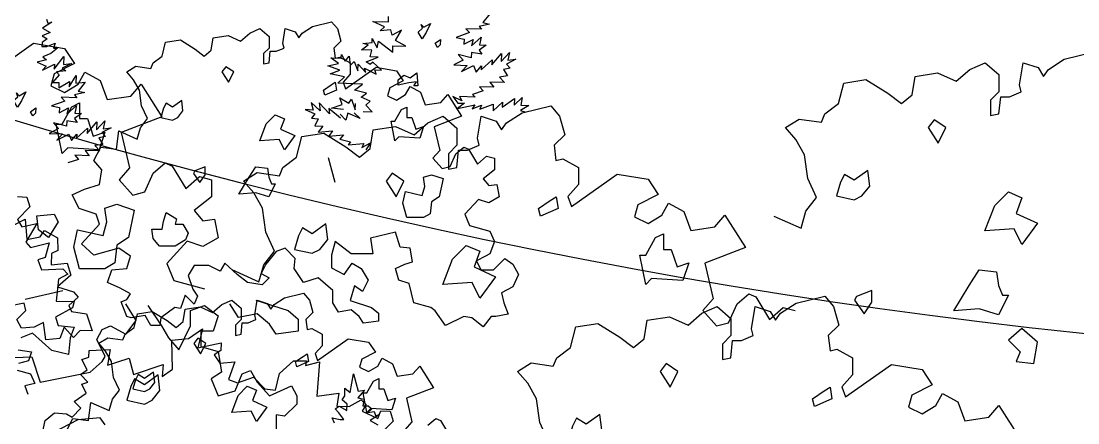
# Model space of a CAD drawing. Header units: inches. Extents: x 11.9 to 85.3, y 21.1 to 37.4.
# Drawn here: x 63.058 to 64.021, y 22.733 to 23.099 of the extents above; entities that cross this region are included whole.
import ezdxf

# ---------------------------------------------------------------- set-up
doc = ezdxf.new("R2010")
doc.units = ezdxf.units.IN
doc.header["$MEASUREMENT"] = 0
doc.layers.add('CAY', color=94, linetype='Continuous')
doc.layers.add('CAY-3', color=61, linetype='Continuous')

# ---------------------------------------------------------------- blocks, each defined once
blk = doc.blocks.new('A$C76451831')
at = {"layer": 'CAY'}
for p, q in [((2471.8, 2031.9), (2478.5, 2069.3)), ((2478.5, 2069.3), (2487.7, 2034.1)), ((2460.6, 2024.6), (2461.2, 2040.4)), ((2461.2, 2040.4), (2471.8, 2031.9)), ((2455.4, 2016.6), (2460.6, 2024.6)), ((2465.5, 2008.1), (2455.4, 2016.6)), ((2500.9, 2036.3), (2487.3, 2020.9)), ((2487.3, 2020.9), (2500.3, 2017.8)), ((2487.7, 2034.1), (2500.9, 2036.3)), ((2500.3, 2017.8), (2497.6, 2004.7)), ((2441.2, 1998.5), (2449.5, 2003.7)), ((2449, 1990.1), (2441.2, 1998.5)), ((2449.5, 2003.7), (2465, 1995)), ((2465, 1995), (2465.5, 2008.1)), ((2497.6, 2004.7), (2508, 2004.3)), ((2515.9, 1998.6), (2507.5, 1990.8)), ((2508, 2004.3), (2515.9, 1998.6)), ((2435.1, 1980.1), (2451.3, 1976.8)), ((2440.1, 1969.1), (2435.1, 1980.1)), ((2459, 1976.6), (2449, 1990.1)), ((2451.3, 1976.8), (2459, 1976.6)), ((2507.5, 1990.8), (2520.7, 1993)), ((2531.4, 1987.2), (2512.4, 1974.7)), ((2512.4, 1974.7), (2527.9, 1966)), ((2520.7, 1993), (2523.1, 1984.8)), ((2523.1, 1984.8), (2531.4, 1987.2)), ((2361.6, 1849.4), (2393.3, 1848.3)), ((2385.3, 1838.2), (2361.6, 1849.4)), ((2393.3, 1848.3), (2393.7, 1859.2)), ((2599.2, 1865.2), (2585, 1847.1)), ((2585, 1847.1), (2598.4, 1843.9)), ((2376.8, 1830.3), (2385.3, 1838.2)), ((2398.2, 1832.3), (2376.8, 1830.3)), ((2400.5, 1821.3), (2398.2, 1832.3)), ((2419.5, 1831.5), (2400.5, 1821.3)), ((2407.9, 1810.6), (2419.5, 1831.5)), ((2557.5, 1826.7), (2530.9, 1816.8)), ((2581.8, 1833.6), (2550.1, 1834.7)), ((2550.1, 1834.7), (2557.5, 1826.7)), ((2598.4, 1843.9), (2577, 1839.2)), ((2577, 1839.2), (2581.8, 1833.6)), ((1580.1, 1739.3), (1673.3, 1805.4)), ((1673.3, 1805.4), (1735.8, 1794.7)), ((2338.3, 1791.8), (2351.8, 1801.7)), ((2341.5, 1804.8), (2360.1, 1806.9)), ((2351.8, 1801.7), (2341.5, 1804.8)), ((2360.1, 1806.9), (2360.4, 1815)), ((2360.4, 1815), (2370.2, 1796.1)), ((2370.2, 1796.1), (2373.4, 1809.1)), ((2373.4, 1809.1), (2402, 1786.8)), ((2428.8, 1799), (2407.9, 1810.6)), ((2530.9, 1816.8), (2546.6, 1813.5)), ((2546.6, 1813.5), (2546.3, 1803.1)), ((2546.3, 1803.1), (2565.2, 1812.8)), ((2562, 1799.8), (2581.2, 1817.7)), ((2565.2, 1812.8), (2562, 1799.8)), ((2591.5, 1801.5), (2577.6, 1791.1)), ((2581.2, 1817.7), (2577.9, 1802)), ((2577.9, 1802), (2591.5, 1801.5)), ((1735.8, 1794.7), (1756.4, 1764.1)), ((2297.4, 1774.6), (2297.7, 1782.3)), ((2297.7, 1782.3), (2305.3, 1768.9)), ((2359.6, 1791), (2338.3, 1791.8)), ((2356.4, 1777.5), (2359.6, 1791)), ((2402, 1786.8), (2402.5, 1799.9)), ((2402.5, 1799.9), (2428.8, 1799)), ((2561.2, 1775.8), (2534.7, 1782.2)), ((2534.7, 1782.2), (2545.1, 1770.9)), ((2561.5, 1786.7), (2561.2, 1775.8)), ((2582.7, 1783.2), (2561.5, 1786.7)), ((2577.6, 1791.1), (2582.7, 1783.2)), ((2603.3, 1761.2), (2622.6, 1784.5)), ((2622.1, 1768.2), (2639, 1786.7)), ((2622.6, 1784.5), (2622.1, 1768.2)), ((2639, 1786.7), (2635.8, 1770.5)), ((3764, 1772.8), (3822.4, 1787)), ((1756.4, 1764.1), (1715.1, 1742.8)), ((2270.6, 1759.2), (2292, 1763.9)), ((2294.3, 1750.7), (2270.6, 1759.2)), ((2292, 1763.9), (2276.1, 1775.3)), ((2276.1, 1775.3), (2297.4, 1774.6)), ((2305.3, 1768.9), (2313.9, 1779)), ((2313.9, 1779), (2315.9, 1760.3)), ((2315.9, 1760.3), (2323.9, 1768.2)), ((2323.9, 1768.2), (2331.4, 1749.4)), ((2331.4, 1749.4), (2331.9, 1762.5)), ((2331.9, 1762.5), (2347.1, 1746.1)), ((2347.9, 1767.4), (2372.2, 1777)), ((2355.9, 1761.7), (2347.9, 1767.4)), ((2361.5, 1766.9), (2355.9, 1761.7)), ((2372.2, 1777), (2356.4, 1777.5)), ((2379.5, 1750.4), (2361.5, 1766.9)), ((2545.1, 1770.9), (2526.2, 1761.2)), ((2526.2, 1761.2), (2552.9, 1760.2)), ((2552.9, 1760.2), (2541.6, 1747.5)), ((2541.6, 1747.5), (2566, 1759.8)), ((2566, 1759.8), (2571, 1746.5)), ((2571, 1746.5), (2581.9, 1759.2)), ((2581.6, 1751.1), (2603.6, 1771.6)), ((2581.9, 1759.2), (2581.6, 1751.1)), ((2603.6, 1771.6), (2603.3, 1761.2)), ((2651.7, 1772.6), (2632.8, 1762.9)), ((2632.8, 1762.9), (2640.2, 1754.5)), ((2635.8, 1770.5), (2651.7, 1772.6)), ((3573, 1752.2), (3604.2, 1765.7)), ((3604.2, 1765.7), (3631.9, 1741.6)), ((3673.8, 1720.9), (3680.9, 1765.7)), ((3680.9, 1765.7), (3711.5, 1755.7)), ((3732.8, 1752.2), (3764, 1772.8)), ((1715.1, 1742.8), (1708.1, 1718.6)), ((1763.5, 1722.2), (1777.1, 1746.4)), ((1777.1, 1746.4), (1808.3, 1729.3)), ((2275, 1743.2), (2294.3, 1750.7)), ((2304.2, 1736.7), (2275, 1743.2)), ((2290.6, 1724.1), (2304.2, 1736.7)), ((2347.1, 1746.1), (2344.7, 1754.4)), ((2344.7, 1754.4), (2368.3, 1742.7)), ((2365.9, 1750.9), (2379.5, 1750.4)), ((2368.3, 1742.7), (2365.9, 1750.9)), ((2634.6, 1738.8), (2618.3, 1736.6)), ((2640.2, 1754.5), (2627, 1752.2)), ((2627, 1752.2), (2634.6, 1738.8)), ((3455.6, 1700.3), (3462.1, 1738)), ((3462.1, 1738), (3507.5, 1745.1)), ((3507.5, 1745.1), (3545.3, 1728)), ((3545.3, 1728), (3573, 1752.2)), ((3631.9, 1741.6), (3631.9, 1706.7)), ((3711.5, 1755.7), (3722.2, 1738)), ((3722.2, 1738), (3732.8, 1752.2)), ((1708.1, 1718.6), (1735.8, 1705.1)), ((1735.8, 1705.1), (1763.5, 1722.2)), ((1808.3, 1729.3), (1822.5, 1690.9)), ((1870.8, 1698), (1891.4, 1722.2)), ((1891.4, 1722.2), (1933.3, 1656.1)), ((2340.9, 1722.3), (2290.6, 1724.1)), ((2324.6, 1709.7), (2340.9, 1722.3)), ((2577.7, 1716.8), (2585.5, 1708.3)), ((2607.1, 1715.7), (2577.7, 1716.8)), ((2628.7, 1725.4), (2599.3, 1726.4)), ((2599.3, 1726.4), (2607.1, 1715.7)), ((2618.3, 1736.6), (2628.7, 1725.4)), ((3306.5, 1682.6), (3317.1, 1724.4)), ((3317.1, 1724.4), (3361.9, 1731.5)), ((3361.9, 1731.5), (3406.7, 1703.8)), ((3677.3, 1706.7), (3673.8, 1720.9)), ((1822.5, 1690.9), (1870.8, 1698)), ((2294.6, 1694.5), (2313.2, 1683.4)), ((2299.6, 1681.1), (2294.6, 1694.5)), ((2348.4, 1703.5), (2324.6, 1709.7)), ((2337.7, 1695.7), (2348.4, 1703.5)), ((2356, 1687.3), (2337.7, 1695.7)), ((2524, 1697.3), (2533.9, 1683.8)), ((2542.3, 1688.5), (2524, 1697.3)), ((2569.2, 1695.7), (2537.1, 1696.9)), ((2537.1, 1696.9), (2542.3, 1688.5)), ((2585.5, 1708.3), (2564, 1701.4)), ((2564, 1701.4), (2569.2, 1695.7)), ((2648.4, 1679.8), (2664.8, 1695.1)), ((2664.8, 1695.1), (2661.6, 1679.4)), ((3406.7, 1703.8), (3434.4, 1682.6)), ((3434.4, 1682.6), (3455.6, 1700.3)), ((3631.9, 1706.7), (3614.8, 1689.6)), ((3631.9, 1661.9), (3635.5, 1696.7)), ((3635.5, 1696.7), (3653.2, 1696.7)), ((3653.2, 1696.7), (3677.3, 1706.7)), ((2236.3, 1685.2), (2240.6, 1669.3)), ((2254.4, 1667.9), (2236.3, 1685.2)), ((2252.8, 1684.1), (2254.4, 1667.9)), ((2273.6, 1662), (2252.8, 1684.1)), ((2272.6, 1672.4), (2273.6, 1662)), ((2295.9, 1653.3), (2272.6, 1672.4)), ((2278, 1673.7), (2299.6, 1681.1)), ((2301.9, 1670.6), (2278, 1673.7)), ((2313.2, 1683.4), (2318.5, 1691.4)), ((2318.5, 1691.4), (2325.9, 1669.8)), ((2325.9, 1669.8), (2326.4, 1682.9)), ((2347.5, 1679.5), (2356, 1687.3)), ((2360.2, 1665.9), (2347.5, 1679.5)), ((2547.5, 1683.4), (2533.6, 1673)), ((2533.6, 1673), (2568.7, 1679.9)), ((2533.9, 1683.8), (2547.5, 1683.4)), ((2568.7, 1679.9), (2563, 1671.9)), ((2563, 1671.9), (2581.8, 1679.4)), ((2578.8, 1671.4), (2605.9, 1681.3)), ((2581.8, 1679.4), (2578.8, 1671.4)), ((2605.4, 1667.7), (2624.6, 1685.6)), ((2605.9, 1681.3), (2605.4, 1667.7)), ((2624.3, 1675.2), (2648.9, 1693)), ((2624.6, 1685.6), (2624.3, 1675.2)), ((2648.9, 1693), (2648.4, 1679.8)), ((2677.9, 1678.8), (2661.2, 1668.5)), ((2661.6, 1679.4), (2677.9, 1678.8)), ((2664.3, 1664.1), (2722.6, 1678.3)), ((2722.6, 1678.3), (2740.3, 1657)), ((3278.8, 1661.9), (3306.5, 1682.6)), ((3614.8, 1689.6), (3614.8, 1658.4)), ((1933.3, 1656.1), (1850.8, 1624.3)), ((2224.6, 1670.4), (2244.1, 1661.9)), ((2240.6, 1669.3), (2224.6, 1670.4)), ((2244.1, 1661.9), (2237.2, 1653)), ((2237.2, 1653), (2250.5, 1651.6)), ((2250.5, 1651.6), (2243.7, 1637.7)), ((2306.7, 1649.3), (2295.1, 1661.4)), ((2310.8, 1662.9), (2306.7, 1649.3)), ((2336, 1652.2), (2310.8, 1662.9)), ((2323.9, 1664.2), (2336, 1652.2)), ((2341.7, 1666.5), (2360.2, 1665.9)), ((2473.2, 1643.5), (2504.5, 1657)), ((2504.5, 1657), (2532.2, 1632.9)), ((2574, 1612.2), (2581.1, 1657)), ((2581.1, 1657), (2611.8, 1647)), ((2633, 1643.5), (2664.3, 1664.1)), ((2661.2, 1668.5), (2672, 1665.4)), ((2740.3, 1657), (2750.9, 1619.3)), ((3199.2, 1634.2), (3226.9, 1651.3)), ((3226.9, 1651.3), (3271.7, 1644.8)), ((3271.7, 1644.8), (3278.8, 1661.9)), ((3614.8, 1658.4), (3631.9, 1661.9)), ((2243.7, 1637.7), (2260.2, 1636.6)), ((2260.2, 1636.6), (2250.4, 1624.7)), ((2362.4, 1629.3), (2407.8, 1636.4)), ((2407.8, 1636.4), (2445.5, 1619.3)), ((2445.5, 1619.3), (2473.2, 1643.5)), ((2532.2, 1632.9), (2532.2, 1598.1)), ((2611.8, 1647), (2622.4, 1629.3)), ((2622.4, 1629.3), (2633, 1643.5)), ((3219.8, 1610), (3199.2, 1634.2)), ((1850.8, 1624.3), (1867.9, 1552.3)), ((2206.7, 1573.9), (2217.3, 1615.8)), ((2217.3, 1615.8), (2262.1, 1622.8)), ((2250.4, 1624.7), (2279.7, 1627.6)), ((2262.1, 1622.8), (2306.9, 1595.1)), ((2279.7, 1627.6), (2272.6, 1616.4)), ((2272.6, 1616.4), (2301.9, 1619.3)), ((2301.9, 1619.3), (2294.6, 1610.4)), ((2294.6, 1610.4), (2316.5, 1604.8)), ((2355.9, 1591.6), (2362.4, 1629.3)), ((2577.6, 1598.1), (2574, 1612.2)), ((2750.9, 1619.3), (2729.7, 1598.1)), ((3237.5, 1578.7), (3219.8, 1610)), ((2306.9, 1595.1), (2334.7, 1573.9)), ((2316.5, 1604.8), (2311.6, 1598.8)), ((2311.6, 1598.8), (2343.6, 1601.9)), ((2334.7, 1573.9), (2355.9, 1591.6)), ((2339, 1593.3), (2356.7, 1603.2)), ((2343.6, 1601.9), (2339, 1593.3)), ((2356.7, 1603.2), (2347.6, 1589.1)), ((2532.2, 1598.1), (2515.1, 1580.9)), ((2532.2, 1553.2), (2535.7, 1588)), ((2535.7, 1588), (2553.4, 1588)), ((2553.4, 1588), (2577.6, 1598.1)), ((2729.7, 1598.1), (2733.2, 1567.4)), ((2179, 1553.2), (2206.7, 1573.9)), ((2515.1, 1580.9), (2515.1, 1549.7)), ((2733.2, 1567.4), (2747.4, 1570.3)), ((2747.4, 1570.3), (2778.6, 1553.2)), ((3244, 1530.4), (3237.5, 1578.7)), ((1867.9, 1552.3), (1846.6, 1528.1)), ((1916.2, 1541.7), (1940.4, 1562.3)), ((1940.4, 1562.3), (1954.5, 1555.8)), ((1954.5, 1555.8), (1982.2, 1510.4)), ((2171.9, 1536.1), (2179, 1553.2)), ((2515.1, 1549.7), (2532.2, 1553.2)), ((2778.6, 1553.2), (2778.6, 1518.4)), ((1846.6, 1528.1), (1874.3, 1496.9)), ((1899.1, 1503.3), (1916.2, 1541.7)), ((1982.2, 1510.4), (2010, 1534.6)), ((2010, 1534.6), (2034.1, 1528.1)), ((2034.1, 1528.1), (2034.1, 1493.3)), ((2099.4, 1525.5), (2127.1, 1542.6)), ((2120, 1501.3), (2099.4, 1525.5)), ((2127.1, 1542.6), (2171.9, 1536.1)), ((2764.5, 1473.6), (2857.6, 1539.7)), ((2857.6, 1539.7), (2920.1, 1529)), ((2920.1, 1529), (2940.8, 1498.4)), ((3261.7, 1492), (3244, 1530.4)), ((1874.3, 1496.9), (1899.1, 1503.3)), ((2137.7, 1470.1), (2120, 1501.3)), ((2778.6, 1518.4), (2757.4, 1494.2)), ((2034.1, 1493.3), (1999.3, 1465.6)), ((2757.4, 1494.2), (2764.5, 1473.6)), ((2940.8, 1498.4), (2899.5, 1477.1)), ((2947.9, 1456.5), (2961.4, 1480.7)), ((2961.4, 1480.7), (2992.7, 1463.6)), ((3240.4, 1464.3), (3261.7, 1492)), ((1999.3, 1465.6), (2016.4, 1445)), ((2144.2, 1421.7), (2137.7, 1470.1)), ((2899.5, 1477.1), (2892.4, 1452.9)), ((2992.7, 1463.6), (3006.8, 1425.2)), ((3230.4, 1429.5), (3240.4, 1464.3)), ((2016.4, 1445), (2040.6, 1447.9)), ((2040.6, 1447.9), (2047.7, 1410.1)), ((2892.4, 1452.9), (2920.1, 1439.4)), ((2920.1, 1439.4), (2947.9, 1456.5)), ((3055.2, 1432.3), (3075.8, 1456.5)), ((3075.8, 1456.5), (3117.7, 1390.4)), ((3175, 1454.3), (3230.4, 1429.5)), ((2161.9, 1383.3), (2144.2, 1421.7)), ((3006.8, 1425.2), (3055.2, 1432.3)), ((1985.2, 1403.1), (1943.9, 1358.2)), ((2016.4, 1392.5), (1985.2, 1403.1)), ((2047.7, 1410.1), (2016.4, 1392.5)), ((2140.7, 1355.6), (2161.9, 1383.3)), ((3117.7, 1390.4), (3035.1, 1358.6)), ((1943.9, 1358.2), (1957.5, 1323.4)), ((2130.6, 1320.8), (2140.7, 1355.6)), ((3035.1, 1358.6), (3052.2, 1286.6)), ((2075.2, 1345.6), (2130.6, 1320.8)), ((1957.5, 1323.4), (2020, 1306.3)), ((1732.8, 1302.8), (1656.2, 1285.1)), ((3052.2, 1286.6), (3031, 1262.4)), ((6002.6, 1224.7), (5983.6, 1212.2)), ((5991.9, 1230.5), (5994.4, 1222.3)), ((5994.4, 1222.3), (6002.6, 1224.7)), ((5999.1, 1203.5), (5983, 1196.4)), ((5983.6, 1212.2), (5999.1, 1203.5)), ((5982.6, 1182.8), (5982.3, 1175.1)), ((5993.3, 1190.6), (5982.6, 1182.8)), ((5983, 1196.4), (5993.3, 1190.6)), ((5992.7, 1174.7), (6009.3, 1181.8)), ((6009.3, 1181.8), (6006.2, 1171.5)), ((5982.3, 1175.1), (5992.7, 1174.7)), ((6000.4, 1160.8), (5984.3, 1153.7)), ((6013.9, 1171.3), (6000.4, 1160.8)), ((6006.2, 1171.5), (6013.9, 1171.3)), ((5991.8, 1148), (5973, 1143.2)), ((5973, 1143.2), (5991.3, 1134.9)), ((5983.3, 1127), (6007.8, 1139.3)), ((5984.3, 1153.7), (5991.8, 1148)), ((6007.4, 1128.9), (6026.9, 1154.9)), ((6007.8, 1139.3), (6007.4, 1128.9)), ((6042.3, 1140.8), (6023.3, 1131)), ((6026.9, 1154.9), (6026.3, 1138.6)), ((6026.3, 1138.6), (6042.3, 1140.8)), ((5991.3, 1134.9), (5983.3, 1127)), ((6017.4, 1117.6), (6003.8, 1102.2)), ((6030.9, 1125.3), (6012.2, 1123.3)), ((6012.2, 1123.3), (6017.4, 1117.6)), ((6023.3, 1131), (6030.9, 1125.3)), ((6037.9, 1092.9), (6051.8, 1116.4)), ((6051.8, 1116.4), (6051.3, 1100.6)), ((6003.8, 1102.2), (6016.9, 1101.8)), ((6016.5, 1091.4), (6038.3, 1103.8)), ((6016.9, 1101.8), (6016.5, 1091.4)), ((6038.3, 1103.8), (6037.9, 1092.9)), ((6051.3, 1100.6), (6070.4, 1102.6)), ((6070.4, 1102.6), (6056.2, 1084.5)), ((6053, 1071.1), (6021.3, 1072.2)), ((6021.3, 1072.2), (6028.7, 1064.2)), ((6069.6, 1081.4), (6048.2, 1076.7)), ((6048.2, 1076.7), (6053, 1071.1)), ((6056.2, 1084.5), (6069.6, 1081.4)), ((6028.7, 1064.2), (6002.1, 1054.3)), ((6002.1, 1054.3), (6017.8, 1051)), ((6017.8, 1051), (6017.5, 1040.6)), ((6033.2, 1037.3), (6052.4, 1055.2)), ((6052.4, 1055.2), (6049.1, 1039.5)), ((6017.5, 1040.6), (6036.4, 1050.3)), ((6036.4, 1050.3), (6033.2, 1037.3)), ((6062.7, 1039), (6048.8, 1028.6)), ((6049.1, 1039.5), (6062.7, 1039)), ((6016.3, 1008.4), (5997.4, 998.7)), ((6005.9, 1019.7), (6016.3, 1008.4)), ((6032.4, 1013.3), (6005.9, 1019.7)), ((6032.8, 1024.2), (6032.4, 1013.3)), ((6053.9, 1020.7), (6032.8, 1024.2)), ((6048.8, 1028.6), (6053.9, 1020.7)), ((6052.8, 988.6), (6074.8, 1009.1)), ((6074.5, 998.7), (6093.9, 1022)), ((6074.8, 1009.1), (6074.5, 998.7)), ((6093.3, 1005.7), (6110.2, 1024.2)), ((6093.9, 1022), (6093.3, 1005.7)), ((6122.9, 1010.1), (6104, 1000.4)), ((6110.2, 1024.2), (6107, 1008)), ((6107, 1008), (6122.9, 1010.1)), ((5997.4, 998.7), (6024.1, 997.7)), ((6024.1, 997.7), (6012.8, 985)), ((6012.8, 985), (6037.3, 997.3)), ((6037.3, 997.3), (6042.2, 983.9)), ((6042.2, 983.9), (6053.1, 996.7)), ((6053.1, 996.7), (6052.8, 988.6)), ((6111.4, 992), (6098.2, 989.7)), ((6098.2, 989.7), (6105.9, 976.3)), ((6104, 1000.4), (6111.4, 992)), ((6105.9, 976.3), (6089.5, 974.1)), ((6089.5, 974.1), (6099.9, 962.9)), ((6056.8, 945.8), (6035.2, 938.9)), ((6078.3, 953.2), (6048.9, 954.2)), ((6048.9, 954.2), (6056.8, 945.8)), ((6070.5, 963.9), (6078.3, 953.2)), ((6099.9, 962.9), (6070.5, 963.9))]:
    blk.add_line(p, q, dxfattribs=at)
for points in [[(4918.4, 2039.5), (4937.4, 2038.4), (4943.7, 2018.4), (4918.4, 1993.1), (4926.9, 1978.3), (4957.4, 1984.6), (4935.3, 1946.7), (4944.8, 1936.1), (4982.8, 1945.6), (4974.3, 1916.1), (4959.6, 1910.8), (4966.9, 1890.8), (5010.2, 1892.9), (5020.7, 1882.3), (5001.7, 1871.8), (4996.5, 1827.5), (5033.4, 1826.4), (5030.2, 1813.8), (4995.4, 1794.8), (5000.7, 1777.9), (5033.4, 1774.7), (5024.9, 1752.6), (5021.8, 1718.9), (4988, 1727.3), (4949, 1762.1), (4924.8, 1752.6)], [(4919.5, 1728.3), (4946.9, 1724.1), (4940.6, 1706.2), (4920.5, 1700.9)], [(4917.4, 1687.2), (4944.8, 1679.8), (4953.2, 1659.8), (4933.2, 1655.6), (4939.5, 1638.7)], [(2492.6, 1796.8), (2487.9, 1805.1), (2498.6, 1812.9), (2498.2, 1802), (2492.6, 1796.8)], [(4968, 1554.1), (4974.3, 1584.7), (4993.3, 1600.5), (5017.5, 1598.4), (5029.1, 1592), (5047.1, 1610), (5033.4, 1623.7), (5057.6, 1640.6), (5049.2, 1658.5), (5060.8, 1662.7), (5046, 1678.5), (5059.7, 1688), (5049.2, 1709.1), (5062.9, 1713.3), (5063.9, 1727), (5106.1, 1729.1), (5100.9, 1697.5), (5145.2, 1711.2), (5153.6, 1678.5), (5213.7, 1698.6), (5211.6, 1674.3), (5232.7, 1689.1), (5231.6, 1748.1), (5265.4, 1751.3), (5293.9, 1771.3), (5284.4, 1732.3), (5331.8, 1742.9), (5330.8, 1727), (5317.1, 1718.6), (5328.7, 1701.7), (5359.3, 1703.8), (5346.6, 1668), (5364.5, 1661.6), (5397.2, 1673.2), (5420.4, 1649), (5441.5, 1646.9), (5450, 1680.6), (5478.4, 1705.9), (5504.8, 1705.9), (5502.7, 1696.5), (5531.2, 1703.8), (5525.9, 1634.2), (5570.2, 1640.6), (5566, 1614.2), (5591.3, 1613.1), (5615.5, 1626.8), (5626.1, 1617.3), (5617.7, 1603.6), (5649.3, 1588.9), (5655.6, 1604.7), (5674.6, 1603.6), (5680.9, 1583.6), (5655.6, 1558.3)], [(1738.5, 1015.9), (1752.7, 1043.4), (1784.9, 1039.1), (1789.6, 1076), (1826.6, 1059.5), (1833.2, 1082.7), (1847.4, 1101.2), (1835.6, 1126.7), (1831.3, 1159), (1819.5, 1179.8), (1805.7, 1196), (1824.2, 1207.4), (1854.1, 1203), (1858.8, 1214.4), (1877.3, 1228.2), (1884.3, 1256.1), (1914.2, 1260.8), (1944.1, 1242.4), (1962.6, 1228.2), (1976.7, 1240), (1981, 1265.2), (2011.3, 1269.9), (2036.5, 1258.5), (2054.9, 1274.6), (2075.8, 1283.7), (2094.3, 1267.5), (2094.3, 1244.3), (2082.9, 1232.9), (2082.9, 1212.1), (2094.3, 1214.4), (2096.6, 1237.6), (2108.4, 1237.6), (2124.5, 1244.3), (2122.2, 1253.8), (2126.9, 1283.7), (2147.3, 1277), (2154.4, 1265.2), (2161.5, 1274.6), (2182.3, 1288.4), (2221.2, 1297.8), (2233, 1283.7), (2240.1, 1258.5), (2225.9, 1244.3), (2228.3, 1223.9), (2237.7, 1225.8), (2258.6, 1214.4), (2258.6, 1191.2), (2244.4, 1175.1), (2249.1, 1161.4), (2311.2, 1205.4), (2352.9, 1198.3), (2366.7, 1177.9), (2339.1, 1163.7), (2334.4, 1147.6), (2352.9, 1138.5), (2371.4, 1149.9), (2380.4, 1166.1), (2401.2, 1154.7), (2410.7, 1129.1), (2442.9, 1133.8), (2456.7, 1149.9), (2484.6, 1105.9), (2429.6, 1084.7), (2441, 1036.7), (2426.8, 1020.6)], [(2473.2, 1029.6), (2489.3, 1043.4), (2498.7, 1039.1), (2517.2, 1008.8)], [(5963.8, 1034.3), (5959.1, 1042.6), (5969.8, 1050.4), (5969.4, 1039.5), (5963.8, 1034.3)]]:
    blk.add_lwpolyline(points, dxfattribs=at)
for points in [[(2453.8, 1827.6), (2462.2, 1835.5), (2459.8, 1843.3), (2465, 1837.6), (2478.4, 1845.3), (2470.1, 1827), (2461.5, 1814.2)], [(2452.7, 1718.4), (2445, 1718.7), (2450.2, 1726.6), (2434.3, 1724.5), (2412.8, 1719.8), (2413.2, 1730.7), (2424.4, 1740.7), (2437.4, 1734.8), (2450.9, 1745.2)], [(1750.8, 1676.2), (1766.7, 1684.2), (1766.7, 1652.5), (1782.5, 1652.5), (1794.4, 1616.8), (1818.1, 1624.8), (1806.3, 1589.1), (1742.9, 1593.1), (1731.1, 1581.2), (1719.2, 1640.6), (1731.1, 1640.6)], [(3524.3, 1634.1), (3500.5, 1649.9), (3488.6, 1634.1), (3508.4, 1602.4)], [(3369.9, 1515.3), (3365.9, 1547), (3338.2, 1527.2), (3318.4, 1539), (3310.5, 1523.2), (3302.6, 1495.5), (3338.2, 1487.6), (3354, 1495.5)], [(2424.5, 1525.4), (2400.8, 1541.2), (2388.9, 1525.4), (2408.7, 1493.7)], [(3623.3, 1475.7), (3651, 1503.4), (3678.7, 1491.5), (3666.8, 1459.8), (3710.3, 1440), (3678.7, 1396.5), (3662.8, 1428.1), (3603.5, 1424.2)], [(2721.4, 1485.8), (2733.3, 1493.7), (2737.3, 1469.9), (2701.6, 1454.1), (2697.7, 1469.9)], [(1683.5, 1426.7), (1679.6, 1454.5), (1715.2, 1458.4), (1723.1, 1442.6), (1703.3, 1410.9)], [(1754.8, 1391.1), (1762.7, 1426.7), (1814.2, 1414.8), (1822.1, 1442.6), (1818.1, 1470.3), (1841.9, 1478.2), (1877.5, 1466.3), (1865.7, 1410.9), (1841.9, 1395), (1837.9, 1359.4), (1818.1, 1347.5), (1766.7, 1347.5)], [(2270.1, 1406.6), (2266.2, 1438.3), (2238.4, 1418.5), (2218.7, 1430.3), (2210.7, 1414.5), (2202.8, 1386.8), (2238.4, 1378.9), (2254.3, 1386.8)], [(2935.2, 1410.5), (2951, 1418.5), (2951, 1386.8), (2966.9, 1386.8), (2978.8, 1351.1), (3002.5, 1359.1), (2990.6, 1323.4), (2927.3, 1327.4), (2915.4, 1315.5), (2903.5, 1374.9), (2915.4, 1374.9)], [(2523.5, 1367), (2551.2, 1394.7), (2578.9, 1382.8), (2567, 1351.1), (2610.6, 1331.3), (2578.9, 1287.8), (2563.1, 1319.5), (2503.7, 1315.5)], [(3571.8, 1313.3), (3591.6, 1345), (3627.2, 1341), (3631.2, 1313.3), (3639.1, 1293.5), (3651, 1293.5), (3631.2, 1253.9), (3591.6, 1265.8), (3540.1, 1261.8)], [(3342.6, 1291.2), (3338.7, 1283.3), (3358.5, 1255.6), (3374.3, 1279.3), (3374.3, 1303.1)], [(3702.4, 1154.9), (3710.3, 1198.4), (3678.7, 1226.2), (3651, 1202.4), (3674.7, 1178.6), (3666.8, 1158.8)], [(2022.5, 1195.9), (2006.6, 1206.4), (1998.7, 1195.9), (2011.9, 1174.8)], [(2220.4, 1169.5), (2228.3, 1174.8), (2231, 1158.9), (2207.2, 1148.4), (2204.6, 1158.9)], [(1919.5, 1116.7), (1916.9, 1137.8), (1898.4, 1124.6), (1885.2, 1132.5), (1880, 1122), (1874.7, 1103.5), (1898.4, 1098.2), (1909, 1103.5)], [(2362.9, 1119.3), (2373.5, 1124.6), (2373.5, 1103.5), (2384.1, 1103.5), (2392, 1079.7), (2407.8, 1085), (2399.9, 1061.2), (2357.7, 1063.9), (2349.7, 1055.9), (2341.8, 1095.6), (2349.7, 1095.6)], [(2088.5, 1090.3), (2106.9, 1108.8), (2125.4, 1100.8), (2117.5, 1079.7), (2146.5, 1066.5), (2125.4, 1037.5), (2114.9, 1058.6), (2075.3, 1055.9)], [(5925, 1065.1), (5933.4, 1073), (5931, 1080.8), (5936.2, 1075.1), (5949.6, 1082.8), (5941.3, 1064.5), (5932.7, 1051.7)]]:
    blk.add_lwpolyline(points, close=True, dxfattribs=at)
at = {"layer": 'CAY-3'}
for p, q in [((3100.6, 1276), (3124.7, 1296.6)), ((3124.7, 1296.6), (3138.9, 1290.1)), ((3138.9, 1290.1), (3166.6, 1244.7)), ((3220.2, 1277.6), (3278.5, 1291.8)), ((3278.5, 1291.8), (3296.2, 1270.6)), ((3029.1, 1257), (3060.4, 1270.6)), ((3060.4, 1270.6), (3088.1, 1246.4)), ((3083.5, 1237.6), (3100.6, 1276)), ((3130, 1225.7), (3137, 1270.6)), ((3137, 1270.6), (3167.7, 1260.5)), ((3166.6, 1244.7), (3194.3, 1268.9)), ((3188.9, 1257), (3220.2, 1277.6)), ((3194.3, 1268.9), (3218.5, 1262.4)), ((3296.2, 1270.6), (3306.9, 1232.8)), ((2918.3, 1242.8), (2963.7, 1249.9)), ((2963.7, 1249.9), (3001.4, 1232.8)), ((3001.4, 1232.8), (3029.1, 1257)), ((3031, 1262.4), (3058.7, 1231.2)), ((3088.1, 1246.4), (3088.1, 1211.6)), ((3167.7, 1260.5), (3178.3, 1242.8)), ((3178.3, 1242.8), (3188.9, 1257)), ((2762.6, 1187.4), (2773.2, 1229.3)), ((2773.2, 1229.3), (2818.1, 1236.4)), ((2818.1, 1236.4), (2862.9, 1208.6)), ((2911.8, 1205.1), (2918.3, 1242.8)), ((3058.7, 1231.2), (3083.5, 1237.6)), ((3133.5, 1211.6), (3130, 1225.7)), ((3306.9, 1232.8), (3285.6, 1211.6)), ((2862.9, 1208.6), (2890.6, 1187.4)), ((2890.6, 1187.4), (2911.8, 1205.1)), ((3088.1, 1211.6), (3071, 1194.5)), ((3088.1, 1166.8), (3091.6, 1201.6)), ((3091.6, 1201.6), (3109.3, 1201.6)), ((3109.3, 1201.6), (3133.5, 1211.6)), ((3285.6, 1211.6), (3289.2, 1180.9)), ((2734.9, 1166.8), (2762.6, 1187.4)), ((3071, 1194.5), (3071, 1163.2)), ((3289.2, 1180.9), (3303.3, 1183.9)), ((3303.3, 1183.9), (3334.6, 1166.8)), ((2727.8, 1149.6), (2734.9, 1166.8)), ((3071, 1163.2), (3088.1, 1166.8)), ((3334.6, 1166.8), (3334.6, 1131.9)), ((2655.3, 1139), (2683, 1156.1)), ((2676, 1114.8), (2655.3, 1139)), ((2683, 1156.1), (2727.8, 1149.6)), ((3320.4, 1087.1), (3413.6, 1153.2)), ((3413.6, 1153.2), (3476.1, 1142.6)), ((3476.1, 1142.6), (3496.7, 1111.9)), ((3334.6, 1131.9), (3313.3, 1107.8)), ((2693.6, 1083.6), (2676, 1114.8)), ((3313.3, 1107.8), (3320.4, 1087.1)), ((3496.7, 1111.9), (3455.4, 1090.7)), ((3503.8, 1070), (3517.3, 1094.2)), ((3517.3, 1094.2), (3548.6, 1077.1)), ((2700.1, 1035.2), (2693.6, 1083.6)), ((3455.4, 1090.7), (3448.4, 1066.5)), ((3548.6, 1077.1), (3562.7, 1038.8)), ((3448.4, 1066.5), (3476.1, 1052.9)), ((3476.1, 1052.9), (3503.8, 1070)), ((3611.1, 1045.8), (3631.7, 1070)), ((3631.7, 1070), (3673.6, 1003.9)), ((2717.8, 996.9), (2700.1, 1035.2)), ((3562.7, 1038.8), (3611.1, 1045.8)), ((6577.4, 899), (6564.2, 949.2)), ((6173.4, 618.5), (6152.8, 652.7)), ((6197.6, 649.2), (6225.3, 607.9)), ((6284.2, 639.1), (6312, 649.2)), ((6312, 649.2), (6339.7, 628.5)), ((6381.5, 625), (6363.8, 652.7)), ((6416.3, 659.8), (6481.8, 639.1)), ((6284.2, 607.9), (6284.2, 639.1)), ((6339.7, 628.5), (6329.6, 597.3)), ((6419.3, 632.1), (6381.5, 625)), ((6444, 611.4), (6419.3, 632.1)), ((6481.8, 639.1), (6502.4, 621.4)), ((6093.8, 580.2), (6104.4, 600.8)), ((6104.4, 600.8), (6121.5, 607.9)), ((6121.5, 607.9), (6152.8, 590.8)), ((6152.8, 590.8), (6173.4, 618.5)), ((6225.3, 607.9), (6239.4, 583.7)), ((6260.1, 559.5), (6284.2, 607.9)), ((6457.6, 590.8), (6444, 611.4)), ((6502.4, 621.4), (6502.4, 597.3)), ((6110.9, 545.4), (6093.8, 580.2)), ((6239.4, 583.7), (6260.1, 559.5)), ((6304.9, 597.3), (6304.9, 566)), ((6329.6, 597.3), (6304.9, 597.3)), ((6502.4, 597.3), (6457.6, 590.8)), ((6304.9, 566), (6339.7, 556)), ((5825.7, 539.8), (5961.9, 545.3)), ((5961.9, 545.3), (5979, 493.4)), ((6104.4, 535.3), (6110.9, 545.4)), ((6339.7, 556), (6346.7, 514.1)), ((6080.2, 514.1), (6104.4, 535.3)), ((6388.6, 510.6), (6405.7, 517.6)), ((6405.7, 517.6), (6419.3, 493.4)), ((5979, 493.4), (6080.2, 514.1)), ((6346.7, 514.1), (6326.1, 500.5)), ((6326.1, 500.5), (6339.7, 465.7)), ((6374.5, 476.3), (6388.6, 510.6)), ((6419.3, 493.4), (6444, 465.7)), ((6339.7, 465.7), (6374.5, 476.3)), ((6444, 465.7), (6488.8, 486.4)), ((6488.8, 486.4), (6499.5, 465.7)), ((6499.5, 465.7), (6499.5, 448.6)), ((6499.5, 448.6), (6474.7, 424.4)), ((6055.5, 417.4), (5954.9, 364.8)), ((6100.9, 420.9), (6055.5, 417.4)), ((6110.9, 406.7), (6100.9, 420.9)), ((6457.6, 427.4), (6457.6, 396.7)), ((6474.7, 424.4), (6457.6, 427.4))]:
    blk.add_line(p, q, dxfattribs=at)
for points in [[(6263.3, 643), (6251.9, 645.3), (6224, 624.5), (6221.6, 608.3), (6203.1, 608.3), (6191.7, 629.2), (6163.8, 624.5), (6154.8, 626.8), (6143.4, 656.7), (6154.8, 661.4), (6161.9, 672.8), (6141, 684.6), (6115.5, 696), (6124.5, 721.6), (6154.8, 724), (6161.9, 749.1), (6138.7, 765.3), (6087.6, 751.5), (6062.4, 774.7), (6099.4, 814), (6092.3, 834.9), (6057.7, 846.3), (6043.9, 874.2), (6069.1, 885.6), (6099.4, 894.6), (6104.1, 924.9), (6087.6, 943.4), (6101.7, 970.9), (6134, 966.6), (6138.7, 1003.6), (6175.6, 987), (6182.3, 1010.2), (6196.5, 1028.7), (6184.7, 1054.3), (6180.3, 1086.5), (6168.5, 1107.4), (6154.8, 1123.5), (6173.3, 1134.9), (6203.1, 1130.6), (6207.9, 1142), (6226.3, 1155.7), (6233.4, 1183.7), (6263.3, 1188.4), (6293.2, 1169.9), (6311.6, 1155.7), (6325.8, 1167.5), (6330.1, 1192.7), (6360.4, 1197.4), (6385.5, 1186), (6404, 1202.1), (6424.8, 1211.2), (6443.3, 1195.1), (6443.3, 1171.9), (6431.9, 1160.5), (6431.9, 1139.6), (6443.3, 1142), (6445.7, 1165.2), (6457.5, 1165.2), (6473.6, 1171.9), (6471.2, 1181.3), (6475.9, 1211.2), (6496.4, 1204.5), (6503.5, 1192.7), (6510.5, 1202.1), (6531.4, 1215.9), (6570.3, 1225.3), (6582.1, 1211.2), (6589.1, 1186), (6575, 1171.9), (6577.4, 1151.4), (6586.8, 1153.4), (6607.6, 1142), (6607.6, 1118.8), (6593.5, 1102.7), (6598.2, 1088.9), (6660.3, 1132.9), (6702, 1125.9), (6715.7, 1105.4), (6688.2, 1091.2), (6683.5, 1075.1), (6702, 1066.1), (6720.4, 1077.5), (6729.5, 1093.6), (6750.3, 1082.2), (6759.7, 1056.6), (6792, 1061.4), (6805.7, 1077.5), (6833.6, 1033.4), (6778.6, 1012.2), (6790, 964.2), (6775.9, 948.1), (6794.3, 927.3), (6810.8, 931.6), (6822.2, 957.2), (6838.4, 970.9), (6847.8, 966.6), (6866.3, 936.3), (6884.7, 952.4), (6900.9, 948.1), (6900.9, 924.9), (6877.7, 906.4), (6889.1, 892.7), (6905.2, 894.6), (6909.9, 869.5), (6889.1, 857.7), (6868.2, 864.7), (6840.7, 834.9), (6849.8, 811.7), (6891.4, 800.2), (6900.9, 779.4), (6891.4, 753.8), (6882.4, 749.1), (6863.9, 740.1), (6872.9, 721.6), (6898.5, 721.6), (6921.7, 744.4), (6937.8, 733), (6949.2, 712.2), (6937.8, 687), (6914.6, 675.2), (6919.3, 654.4), (6928.4, 631.5), (6903.2, 626.8), (6893.8, 626.8), (6877.7, 606), (6854.5, 624.5), (6838.4, 626.8), (6801.4, 608.3), (6780.6, 638.2), (6771.5, 645.3), (6736.9, 654.4), (6727.5, 693.7), (6706.7, 700.8), (6700, 724), (6718.5, 733), (6734.6, 737.7), (6729.9, 765.3), (6709, 767.6), (6700, 797.9), (6648.9, 786.1), (6653.6, 753.8), (6609.6, 753.8), (6577.4, 779.4), (6570.3, 751.5), (6570.3, 725.9), (6595.8, 712.2), (6611.9, 735.4), (6630.4, 724), (6644.6, 700.8), (6632.8, 677.6), (6616.7, 689), (6607.6, 659.1), (6651.2, 645.3), (6665, 633.5), (6665, 617.4), (6635.1, 613.1), (6626.1, 626.8), (6609.6, 640.6), (6584.4, 635.9), (6572.6, 654.4), (6572.6, 679.9), (6542.8, 705.5), (6512.9, 696), (6494.4, 724), (6496.4, 744.4), (6475.9, 765.3), (6457.5, 758.6), (6436.6, 733), (6427.2, 714.5), (6443.3, 705.5), (6429.6, 691.3), (6399.7, 696), (6378.8, 712.2), (6353.3, 735.4), (6344.3, 719.2), (6321.1, 730.6), (6291.2, 730.6), (6279.4, 709.8), (6288.8, 682.3), (6297.9, 668.5), (6291.2, 652), (6279.4, 663.8), (6272.8, 670.4)], [(2980.4, 1138.9), (2956.7, 1154.8), (2944.8, 1138.9), (2964.6, 1107.2)], [(6371.5, 1123.4), (6355.7, 1134), (6347.8, 1123.4), (6361, 1102.3)], [(3277.4, 1099.3), (3289.2, 1107.2), (3293.2, 1083.5), (3257.6, 1067.6), (3253.6, 1083.5)], [(6569.5, 1097), (6577.4, 1102.3), (6580, 1086.5), (6556.3, 1075.9), (6553.6, 1086.5)], [(2826, 1020.1), (2822.1, 1051.8), (2794.4, 1032), (2774.6, 1043.9), (2766.7, 1028), (2758.7, 1000.3), (2794.4, 992.4), (2810.2, 1000.3)], [(6268.6, 1044.2), (6266, 1065.3), (6247.5, 1052.1), (6234.3, 1060.1), (6229, 1049.5), (6223.7, 1031), (6247.5, 1025.7), (6258, 1031)], [(6712, 1046.9), (6722.6, 1052.1), (6722.6, 1031), (6733.1, 1031), (6741, 1007.2), (6756.9, 1012.5), (6748.9, 988.8), (6706.7, 991.4), (6698.8, 983.5), (6690.9, 1023.1), (6698.8, 1023.1)], [(6437.5, 1017.8), (6456, 1036.3), (6474.5, 1028.4), (6466.5, 1007.2), (6495.6, 994), (6474.5, 965), (6463.9, 986.1), (6424.3, 983.5)], [(6292.4, 922.8), (6289.7, 917.5), (6302.9, 899), (6313.5, 914.8), (6313.5, 930.7)], [(6403.2, 909.6), (6416.4, 930.7), (6440.2, 928), (6442.8, 909.6), (6448.1, 896.4), (6456, 896.4), (6442.8, 870), (6416.4, 877.9), (6382.1, 875.2)], [(6714.6, 856.8), (6719.9, 880.5), (6754.2, 872.6), (6759.5, 891.1), (6756.9, 909.6), (6772.7, 914.8), (6796.5, 906.9), (6788.5, 870), (6772.7, 859.4), (6770.1, 835.6), (6756.9, 827.7), (6722.6, 827.7)], [(6252.8, 814.5), (6268.6, 814.5), (6279.2, 796), (6273.9, 782.8), (6252.8, 769.6), (6221.1, 769.6), (6207.9, 785.5), (6205.3, 803.9), (6226.4, 803.9), (6229, 819.8), (6234.3, 838.3), (6255.4, 825.1)], [(6222, 476.6), (6218.1, 508.3), (6190.4, 488.5), (6170.6, 500.4), (6162.6, 484.6), (6154.7, 456.8), (6190.4, 448.9), (6206.2, 456.8)]]:
    blk.add_lwpolyline(points, close=True, dxfattribs=at)
blk.add_lwpolyline([(5926.3, 812.9), (5948.5, 824.5), (5951.6, 783.4), (5979, 788.7), (5987.5, 801.3), (6013.8, 786.5), (6014.9, 761.2), (6002.2, 754.9), (6001.2, 731.7), (6033.9, 734.9), (6041.3, 710.6), (6013.8, 687.4), (6046.5, 676.9), (6056, 666.3), (6037, 649.4), (6042.3, 636.8), (6072.9, 632.6), (6084.5, 597.8), (6060.2, 598.8), (6046.5, 584), (6027.6, 605.1), (6019.1, 581.9), (5990.6, 579.8), (5985.4, 614.6), (5966.4, 605.1), (5941.1, 603), (5931.6, 621), (5949.5, 638.9), (5946.3, 653.7), (5913.6, 647.3)], dxfattribs=at)

msp = doc.modelspace()

# ---------------------------------------------------------------- linework, layer by layer
msp.add_lwpolyline([(61.45857, 23.79135, 0.283451), (67.06144, 23.39384), (67.06144, 24.37715)], format="xyb")

# ---------------------------------------------------------------- block references
at = {"layer": 'CAY', "xscale": 0.0004489089019145984, "yscale": 0.0004489089019145984, "zscale": 0.0004489089019145984}
for p in [(60.39163, 22.54812), (62.31846, 22.26819), (60.84706, 22.02325), (62.24839, 21.84829)]:
    msp.add_blockref('A$C76451831', p, dxfattribs=at)

doc.saveas('drawing.dxf')
